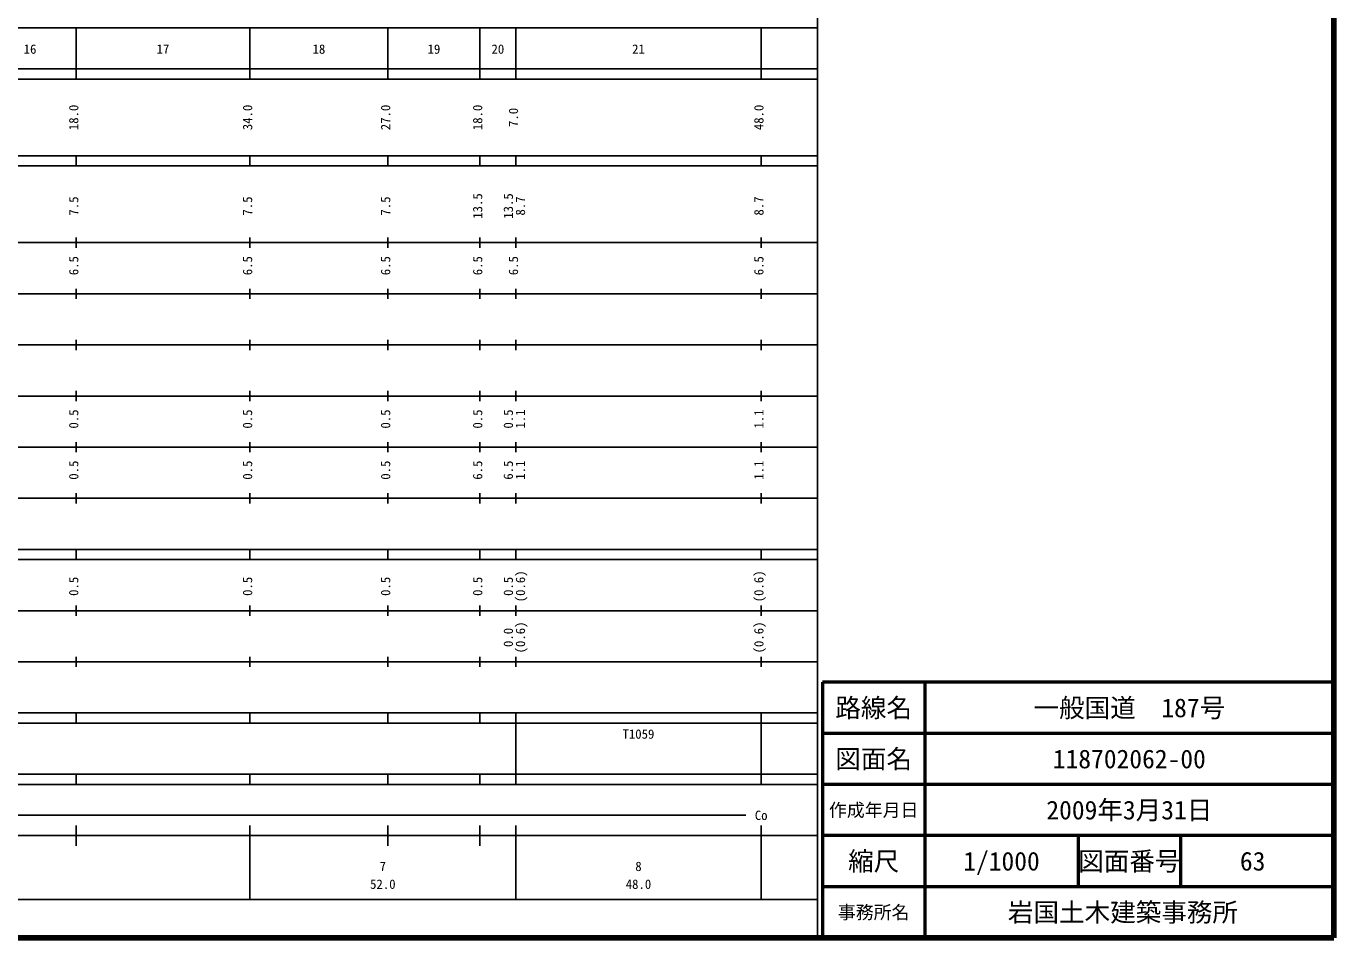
# Model space of a CAD drawing. Units: millimetres on the paper, enlarged 1000 times. Extents: x -6096 to 633904, y -204620 to 155380.
# Drawn here: x 378144 to 633904, y -204620 to -26263 of the extents above; entities that cross this region are included whole.
import ezdxf
from ezdxf.enums import TextEntityAlignment as Align

# ---------------------------------------------------------------- set-up
doc = ezdxf.new("R2010")
doc.units = ezdxf.units.MM
doc.header["$LTSCALE"] = 1000
for name, color, linetype, lineweight in [('M-TTL', 2, 'Continuous', 140), ('M-TTL-BAND', 7, 'Continuous', 25), ('M-TTL-FRAM', 2, 'Continuous', 50), ('M-TTL-LINE', 7, 'Continuous', 50)]:
    doc.layers.add(name, color=color, linetype=linetype, lineweight=lineweight)
doc.layers.add('M-TTL-TXT', color=7, linetype='Continuous')
doc.styles.add('ＭＳ ゴシック', font='')
doc.styles.get('ＭＳ ゴシック').set_extended_font_data('MS Gothic')

msp = doc.modelspace()

# ---------------------------------------------------------------- linework, layer by layer
at = {"layer": 'M-TTL'}
for p, q in [((633904, -204620), (633904, 155380)), ((-6096, -204620), (633904, -204620))]:
    msp.add_line(p, q, dxfattribs=at)
at = {"layer": 'M-TTL-BAND'}
for p, q in [((532904, -204620), (532904, 145380)), ((21904, -26620), (532904, -26620)), ((387904, -36620), (387904, -26620)), ((421904, -36620), (421904, -26620)), ((448904, -36620), (448904, -26620)), ((466904, -36620), (466904, -26620)), ((473904, -36620), (473904, -26620)), ((521904, -36620), (521904, -26620)), ((-6096, -34620), (532904, -34620)), ((-6096, -36620), (532904, -36620)), ((-6096, -51620), (532904, -51620)), ((-6096, -53620), (532904, -53620)), ((387904, -53620), (387904, -51620)), ((421904, -53620), (421904, -51620)), ((448904, -53620), (448904, -51620)), ((466904, -53620), (466904, -51620)), ((473904, -53620), (473904, -51620)), ((521904, -53620), (521904, -51620)), ((-6096, -68620), (532904, -68620)), ((387904, -69620), (387904, -67620)), ((421904, -69620), (421904, -67620)), ((448904, -69620), (448904, -67620)), ((466904, -69620), (466904, -67620)), ((473904, -69620), (473904, -67620)), ((521904, -69620), (521904, -67620)), ((-96, -78620), (532904, -78620)), ((387904, -79620), (387904, -77620)), ((421904, -79620), (421904, -77620)), ((448904, -79620), (448904, -77620)), ((466904, -79620), (466904, -77620)), ((473904, -79620), (473904, -77620)), ((521904, -79620), (521904, -77620)), ((5904, -88620), (532904, -88620)), ((387904, -89620), (387904, -87620)), ((421904, -89620), (421904, -87620)), ((448904, -89620), (448904, -87620)), ((466904, -89620), (466904, -87620)), ((473904, -89620), (473904, -87620)), ((521904, -89620), (521904, -87620)), ((-96, -98620), (532904, -98620)), ((387904, -99620), (387904, -97620)), ((421904, -99620), (421904, -97620)), ((448904, -99620), (448904, -97620)), ((466904, -99620), (466904, -97620)), ((473904, -99620), (473904, -97620)), ((521904, -99620), (521904, -97620)), ((5904, -108620), (532904, -108620)), ((387904, -109620), (387904, -107620)), ((421904, -109620), (421904, -107620)), ((448904, -109620), (448904, -107620)), ((466904, -109620), (466904, -107620)), ((473904, -109620), (473904, -107620)), ((521904, -109620), (521904, -107620)), ((387904, -119620), (387904, -117620)), ((421904, -119620), (421904, -117620)), ((448904, -119620), (448904, -117620)), ((466904, -119620), (466904, -117620)), ((473904, -119620), (473904, -117620)), ((521904, -119620), (521904, -117620)), ((-96, -118620), (532904, -118620)), ((-6096, -128620), (532904, -128620)), ((387904, -130620), (387904, -128620)), ((421904, -130620), (421904, -128620)), ((448904, -130620), (448904, -128620)), ((466904, -130620), (466904, -128620)), ((473904, -130620), (473904, -128620)), ((521904, -130620), (521904, -128620)), ((-6096, -130620), (532904, -130620)), ((2904, -140620), (532904, -140620)), ((387904, -141620), (387904, -139620)), ((421904, -141620), (421904, -139620)), ((448904, -141620), (448904, -139620)), ((466904, -141620), (466904, -139620)), ((473904, -141620), (473904, -139620)), ((521904, -141620), (521904, -139620)), ((-6096, -150620), (532904, -150620)), ((387904, -151620), (387904, -149620)), ((421904, -151620), (421904, -149620)), ((448904, -151620), (448904, -149620)), ((466904, -151620), (466904, -149620)), ((473904, -151620), (473904, -149620)), ((521904, -151620), (521904, -149620)), ((-6096, -160620), (532904, -160620)), ((387904, -162620), (387904, -160620)), ((421904, -162620), (421904, -160620)), ((448904, -162620), (448904, -160620)), ((466904, -162620), (466904, -160620)), ((473904, -162620), (473904, -160620)), ((521904, -162620), (521904, -160620)), ((-6096, -162620), (532904, -162620)), ((473904, -172620), (473904, -162620)), ((521904, -172620), (521904, -162620)), ((-6096, -172620), (532904, -172620)), ((387904, -174620), (387904, -172620)), ((421904, -174620), (421904, -172620)), ((448904, -174620), (448904, -172620)), ((466904, -174620), (466904, -172620)), ((473904, -174620), (473904, -172620)), ((521904, -174620), (521904, -172620)), ((-6096, -174620), (532904, -174620)), ((24904, -180620), (518904, -180620)), ((387904, -186620), (387904, -182620)), ((421904, -197120), (421904, -182620)), ((448904, -186620), (448904, -182620)), ((466904, -186620), (466904, -182620)), ((473904, -197120), (473904, -182620)), ((521904, -197120), (521904, -182620)), ((-6096, -184620), (532904, -184620)), ((21904, -197120), (532904, -197120))]:
    msp.add_line(p, q, dxfattribs=at)
at = {"layer": 'M-TTL-FRAM'}
for p, q in [((633904, -154620), (533904, -154620)), ((533904, -154620), (533904, -204620))]:
    msp.add_line(p, q, dxfattribs=at)
at = {"layer": 'M-TTL-LINE'}
for p, q in [((553904, -154620), (553904, -204620)), ((633904, -164620), (533904, -164620)), ((633904, -174620), (533904, -174620)), ((633904, -184620), (533904, -184620)), ((583904, -184620), (583904, -194620)), ((603904, -184620), (603904, -194620)), ((633904, -194620), (533904, -194620))]:
    msp.add_line(p, q, dxfattribs=at)

# ---------------------------------------------------------------- texts
at = {"layer": 'M-TTL-BAND', "style": 'ＭＳ ゴシック'}
for s, p in [('16', (378904, -32215)), ('17', (404904, -32215)), ('18', (435404, -32215)), ('19', (457904, -32215)), ('20', (470404, -32215)), ('21', (497904, -32215)), ('Co', (521904, -182120)), ('7', (447904, -192097)), ('8', (497904, -192097)), ('52.0', (447904, -195587)), ('48.0', (497904, -195587))]:
    msp.add_text(s, height=1833, dxfattribs=at).set_placement(p, align=Align.BOTTOM_CENTER)
for s, p in [('18.0', (388904, -44120)), ('34.0', (422904, -44120)), ('27.0', (449904, -44120)), ('18.0', (467904, -44120)), ('7.0', (474904, -44120)), ('48.0', (522904, -44120)), ('7.5', (388904, -61446)), ('7.5', (422904, -61446)), ('7.5', (449904, -61446)), ('13.5', (467904, -61446)), ('13.5', (473904, -61446)), ('8.7', (476274, -61446)), ('8.7', (522904, -61446)), ('6.5', (388904, -73120)), ('6.5', (422904, -73120)), ('6.5', (449904, -73120)), ('6.5', (467904, -73120)), ('6.5', (474904, -73120)), ('6.5', (522904, -73120)), ('0.5', (388904, -103120)), ('0.5', (422904, -103120)), ('0.5', (449904, -103120)), ('0.5', (467904, -103120)), ('0.5', (473904, -103120)), ('1.1', (476274, -103120)), ('1.1', (522904, -103120)), ('0.5', (388904, -113120)), ('0.5', (422904, -113120)), ('0.5', (449904, -113120)), ('6.5', (467904, -113120)), ('6.5', (473904, -113120)), ('1.1', (476274, -113120)), ('1.1', (522904, -113120)), ('0.5', (388904, -135856)), ('0.5', (422904, -135856)), ('0.5', (449904, -135856)), ('0.5', (467904, -135856)), ('0.5', (473904, -135856)), ('(0.6)', (476274, -135856)), ('(0.6)', (522904, -135856)), ('(0.6)', (476274, -145856)), ('(0.6)', (522904, -145856)), ('0.0', (473904, -145856))]:
    msp.add_text(s, height=1833, rotation=90, dxfattribs=at).set_placement(p, align=Align.BOTTOM_CENTER)
msp.add_text('T1059', height=1833, dxfattribs=at).set_placement((494779, -166215), align=Align.BOTTOM_LEFT)
at = {"layer": 'M-TTL-TXT', "style": 'ＭＳ ゴシック'}
for s, height, p in [('路線名', 3666, (543904, -159620)), ('路線名', 3666, (543904, -159620)), ('一般国道\u3000187号', 3666, (593904, -159620)), ('図面名', 3666, (543904, -169620)), ('図面名', 3666, (543904, -169620)), ('118702062-00', 3666, (593904, -169620)), ('作成年月日', 2566, (543904, -179620)), ('作成年月日', 2566, (543904, -179620)), ('2009年3月31日', 3666, (593904, -179620)), ('縮尺', 3666, (543904, -189620)), ('縮尺', 3666, (543904, -189620)), ('1/1000', 3666, (568904, -189620)), ('図面番号', 3666, (593904, -189620)), ('図面番号', 3666, (593904, -189620)), ('63', 3666, (618029, -189620)), ('事務所名', 2566, (543904, -199620)), ('事務所名', 2566, (543904, -199620)), ('岩国土木建築事務所 ', 3666, (593904, -199620))]:
    msp.add_text(s, height=height, dxfattribs=at).set_placement(p, align=Align.MIDDLE_CENTER)

doc.saveas('drawing.dxf')
